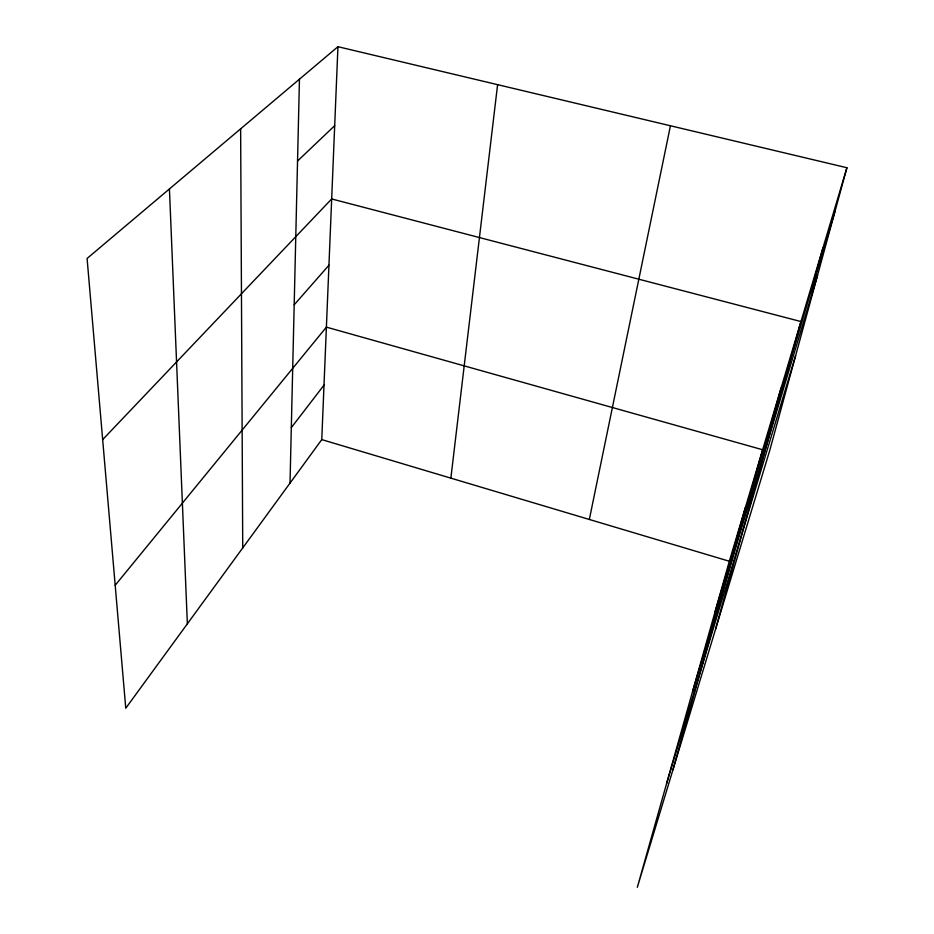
<?xml version="1.0" encoding="UTF-8"?>
<svg xmlns="http://www.w3.org/2000/svg" width="934" height="934" viewBox="0 0 934 934"><rect width="100%" height="100%" fill="white"/><g stroke="black" fill="none" stroke-linecap="round" stroke-linejoin="round"><path stroke-width="1.4" d="M290.019 483.111L299.452 79.192M337.945 46.7L87.084 258.461L125.763 708.229L321.763 439.61L337.945 46.7L846.916 167.735L769.814 450.211L637.327 887.3L729.326 561.252L846.916 167.735M450.865 478.138L497.6 84.667M589.331 519.467L670.437 125.775M810.595 292.797L823.017 247.732M715.631 628.932L800.952 321.565L331.675 198.954L102.658 439.622M767.456 436.89L781.104 387.972M730.995 558.649L745.425 507.384M672.877 770.001L762.646 449.756L326.398 327.133L115.186 585.279M714.627 613.311L835.37 210.068M692.608 691.382L817.519 275.437M666.572 783.626L795.605 355.726M291.315 427.62L324.005 385.147M294.175 304.834L328.943 265.209M297.537 161.033L334.699 125.67M321.763 439.61L729.326 561.252M169.428 188.948L187.36 623.807M240.633 128.845L242.735 547.919"/></g></svg>
